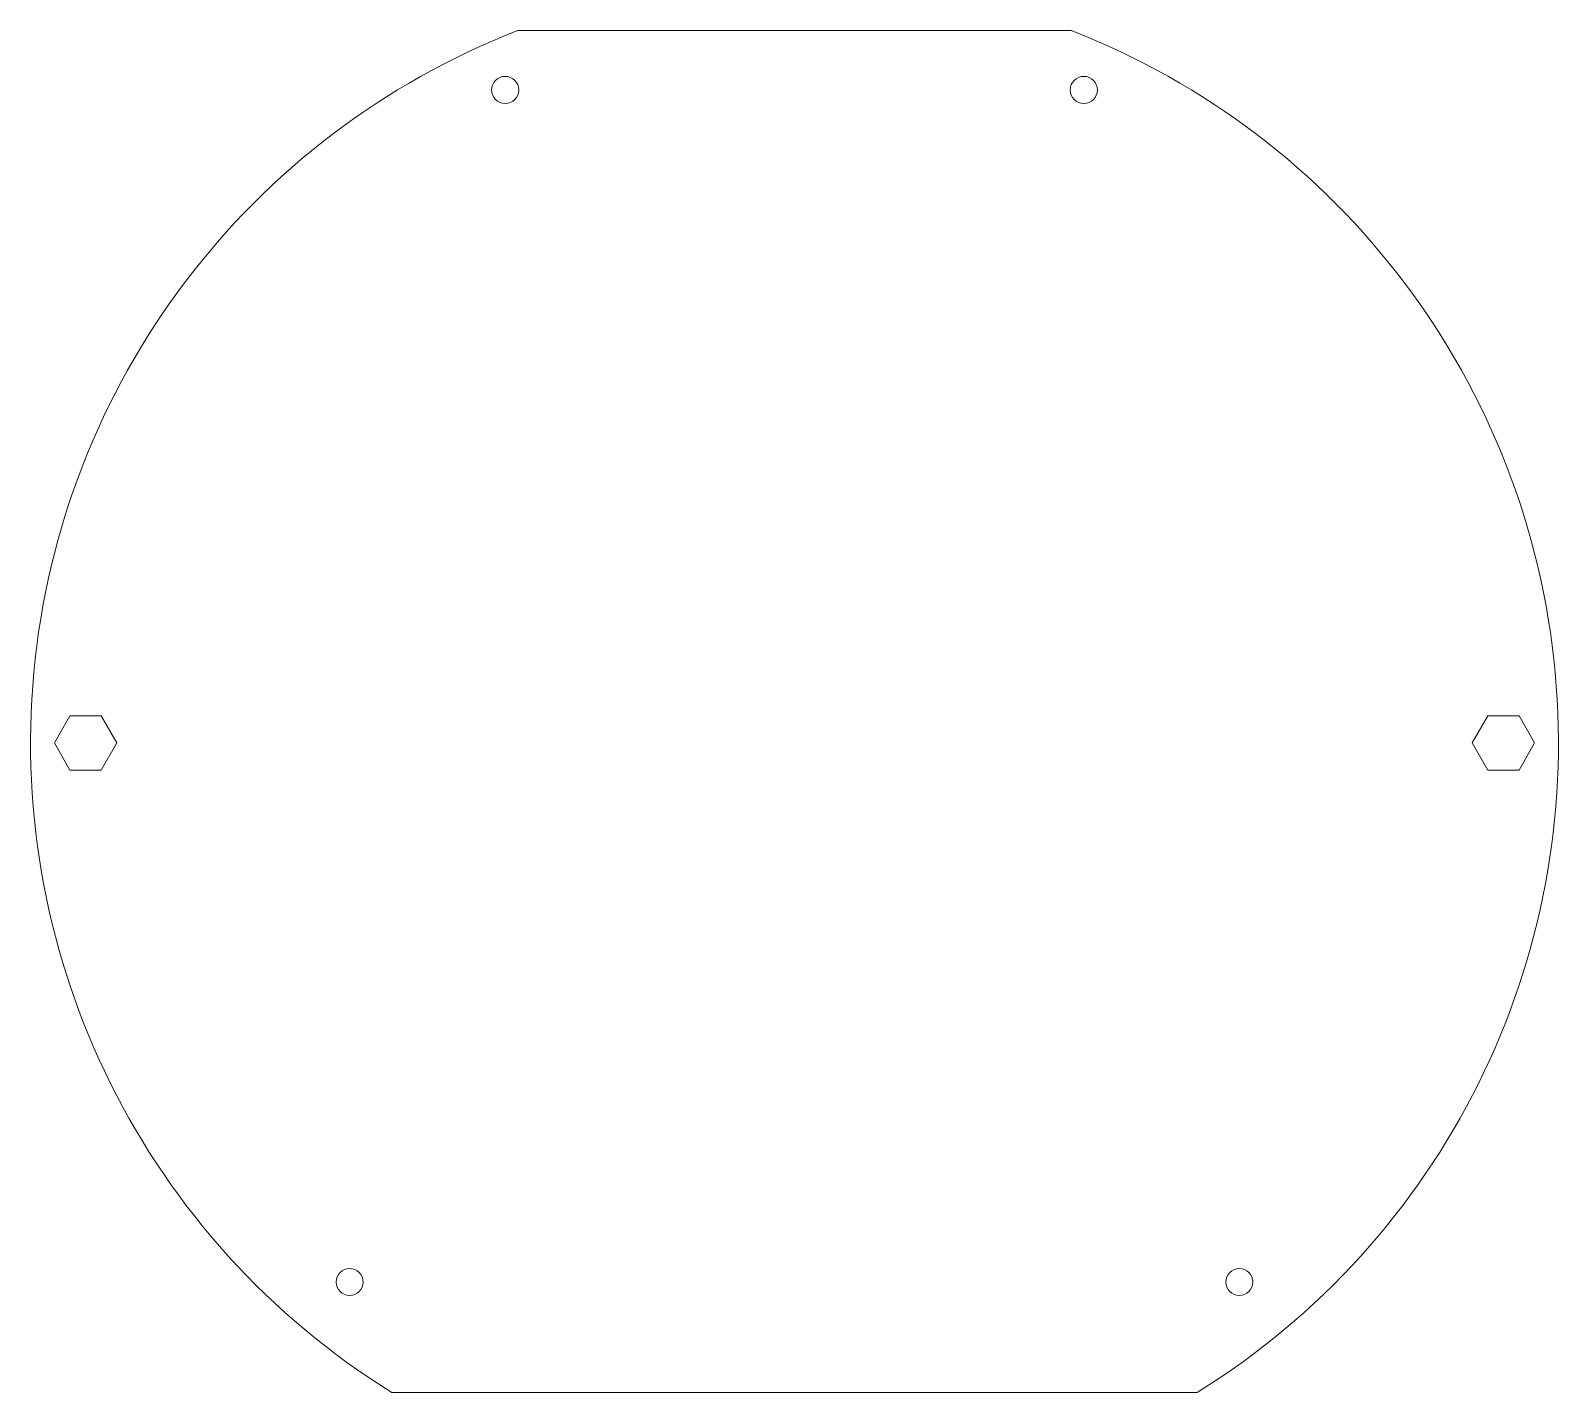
# Model space of a CAD drawing. Header units: millimetres. Extents: x -84 to 84, y -72 to 79.
import ezdxf

# ---------------------------------------------------------------- set-up
doc = ezdxf.new("R2010")
doc.units = ezdxf.units.MM

msp = doc.modelspace()

# ---------------------------------------------------------------- linework, layer by layer
at = {"color": 7, "linetype": 'Continuous', "lineweight": 15}
for p, q in [((-30.6, 78.76), (30.6, 78.76)), ((-81.87, 0), (-80.14, 3)), ((-80.14, 3), (-76.68, 3)), ((-76.68, 3), (-74.94, 0)), ((74.94, 0), (76.68, 3)), ((76.68, 3), (80.14, 3)), ((80.14, 3), (81.87, 0)), ((-80.14, -3), (-81.87, 0)), ((-74.94, 0), (-76.68, -3)), ((76.68, -3), (74.94, 0)), ((81.87, 0), (80.14, -3)), ((-76.68, -3), (-80.14, -3)), ((80.14, -3), (76.68, -3)), ((44.54, -71.81), (-44.54, -71.81))]:
    msp.add_line(p, q, dxfattribs=at)
for centre in [(-32, 72.2), (32, 72.2), (-49.2, -59.6), (49.2, -59.6)]:
    msp.add_circle(centre, 1.5, dxfattribs=at)
for start, end in [(111.2331, 238.1886), (301.8114, 68.7669)]:
    msp.add_arc((0, 0), 84.5, start, end, dxfattribs=at)

doc.saveas('drawing.dxf')
